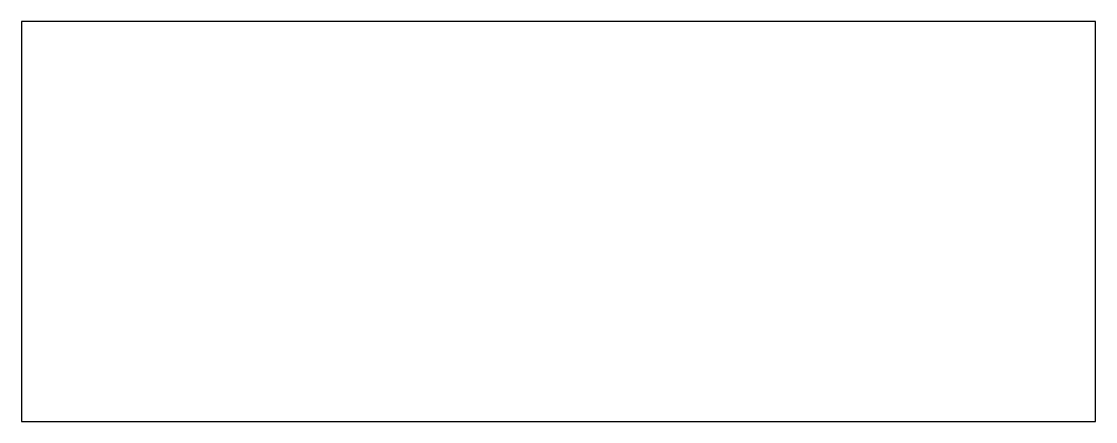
# Model space of a CAD drawing. Header units: metres. Extents: x 0 to 0.4, y 0 to 0.149.
import ezdxf

# ---------------------------------------------------------------- set-up
doc = ezdxf.new("R2010")
doc.units = ezdxf.units.M

msp = doc.modelspace()

# ---------------------------------------------------------------- linework, layer by layer
at = {"layer": 'DOMAIN'}
msp.add_lwpolyline([(0, 0), (0.4, 0), (0.4, 0.1488), (0, 0.1488), (0, 0)], close=True, dxfattribs=at)

doc.saveas('drawing.dxf')
